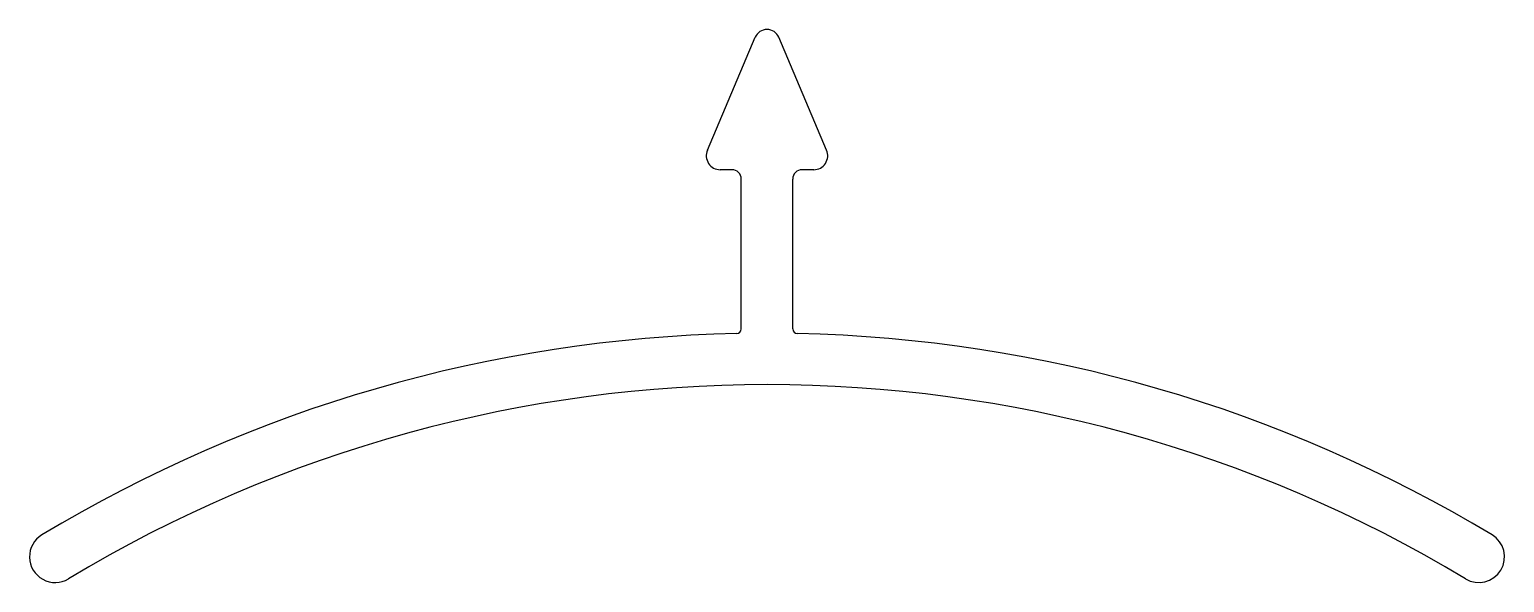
# Model space of a CAD drawing. Extents: x 2064.9 to 2096.4, y 1631.5 to 1643.4.
import ezdxf

# ---------------------------------------------------------------- set-up
doc = ezdxf.new("R2010")
doc.units = 0
doc.layers.get('0').update_dxf_attribs({"linetype": 'CONTINUOUS'})

msp = doc.modelspace()

# ---------------------------------------------------------------- linework, layer by layer
at = {"linetype": 'CONTINUOUS'}
for p, q in [((2079.385, 1640.78), (2080.411, 1643.197)), ((2081.937, 1640.78), (2080.911, 1643.197)), ((2079.911, 1640.362), (2079.661, 1640.362)), ((2081.661, 1640.362), (2081.411, 1640.362)), ((2080.111, 1636.955), (2080.111, 1640.162)), ((2081.211, 1636.955), (2081.211, 1640.162))]:
    msp.add_line(p, q, dxfattribs=at)
for centre, radius, start, end in [((2080.661, 1643.091), 0.272, 23, 157), ((2079.661, 1640.662), 0.3, 157, 270), ((2081.661, 1640.662), 0.3, 270, 23), ((2079.911, 1640.162), 0.2, 0, 90), ((2081.411, 1640.162), 0.2, 90, 180), ((2080.661, 1606.796), 30.066, 91.2347, 121.0701), ((2080.011, 1636.955), 0.1, 271.2347, 360), ((2081.311, 1636.955), 0.1, 180, 268.7653), ((2080.661, 1606.796), 30.066, 58.9299, 88.7653), ((2080.661, 1606.796), 28.966, 58.9299, 121.0701), ((2065.428, 1632.078), 0.55, 121.0701, 301.0701), ((2095.894, 1632.078), 0.55, 238.9299, 58.9299)]:
    msp.add_arc(centre, radius, start, end, dxfattribs=at)

doc.saveas('drawing.dxf')
